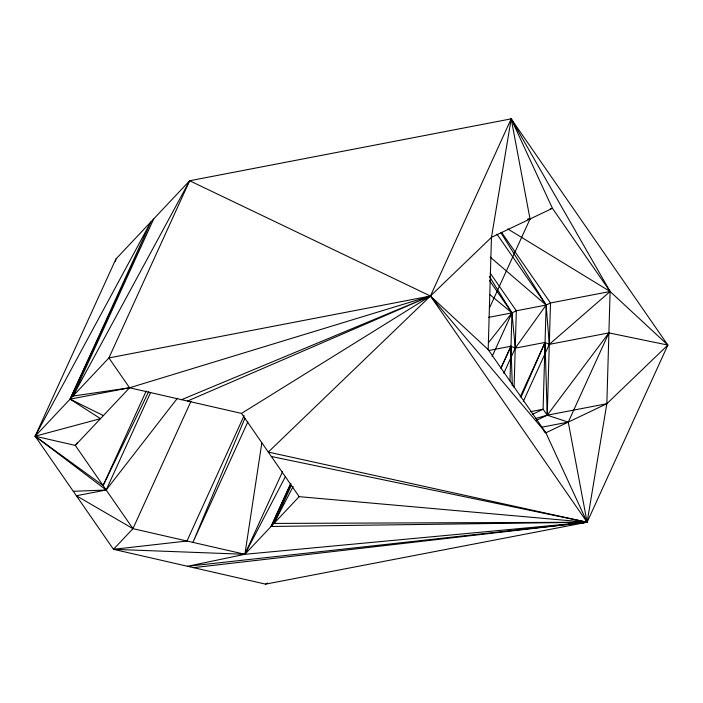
<?xml version="1.0" encoding="UTF-8"?>
<svg xmlns="http://www.w3.org/2000/svg" width="703" height="703" viewBox="0 0 703 703"><rect width="100%" height="100%" fill="white"/><g stroke="black" fill="none" stroke-linecap="round" stroke-linejoin="round"><path stroke-width="1.05" d="M193.518 567.646L587.11 522.241L545.871 432.784L488.181 349.602L491.459 237.368L511.186 118.86L189.643 180.759L115.89 259.055L35.15 436.22L113.482 549.324L265.567 584.14L587.11 522.241L667.85 345.068L511.186 118.86L430.447 296.025L268.291 452.064L587.11 522.241L606.838 403.724L610.116 291.499L511.186 118.86L530.036 218.984L489.393 308.204M509.965 380.947L511.96 312.879L489.393 276.49M514.086 387.59L516.327 310.796L490.176 273.08M261.815 443.004L244.89 554.289L187.569 566.284L587.11 522.241L568.261 422.108L608.903 332.897L667.85 345.068L606.838 403.724L545.871 432.784L544.008 431.642M115.494 261.217L115.89 259.055M244.881 418.32L192.912 542.391L247.799 421.949M521.116 397.09L545.045 342.431L549.298 344.365L608.903 332.897L547.233 415.201L536.345 420.385M148.605 391.808L103.113 485.58L35.15 436.22L100.503 418.654L70.089 399.128L150.829 221.963L35.15 436.22L106.179 490L177.402 398.241M667.85 345.068L610.116 291.499L552.426 208.316L491.459 237.368L430.447 296.025L129.572 387.784L72.971 396.07L153.711 218.905L70.089 399.128L103.385 415.587M189.643 180.759L108.903 357.932L35.15 436.22L75.291 445.412L132.946 528.656L244.89 554.289L587.11 522.241L430.447 296.025L189.643 180.759L72.971 396.07M103.113 485.58L146.206 391.026M191.005 401.255L132.946 528.656L76.372 495.738L106.179 490L150.627 392.459M244.117 415.614L186.963 541.029L113.482 549.324L132.946 528.656M282.536 471.678L244.89 554.289L113.482 549.324M271.349 456.484L587.11 522.241L271.086 526.477L290.585 483.682M70.089 399.128L129.572 387.784L241.516 413.408L299.17 496.661L587.11 522.241L273.968 523.419L291.2 485.597M492.109 356.526L511.96 312.879L516.327 310.796L546.134 305.058L550.502 302.975L610.116 291.499L507.707 228.897M501.072 367.977L510.984 346.228L515.237 348.17L545.045 342.431L547.233 415.201L568.261 422.108L541.653 427.231M503.805 373.258L515.237 348.17L546.134 305.058L500.931 232.763M520.238 396.879L545.045 342.431M523.287 401.457L549.298 344.365L610.116 291.499M500.896 368.073L510.984 346.228L488.629 350.525M271.086 526.477L290.945 483.664M273.968 523.419L293.133 486.52M285.436 476.572L244.89 554.289L299.17 496.661M488.541 342.616L511.96 312.879L489.437 280.409M77.33 442.837L75.291 445.412L129.572 387.784L108.903 357.932L430.447 296.025L488.181 349.602M241.516 413.408L430.447 296.025L545.871 432.784M265.567 584.14L267.448 583.015M532.514 414.278L543.094 409.234L546.134 305.058L496.942 234.125M187.499 401.044L430.447 296.025L181.559 399.682M535.686 418.443L547.233 415.201L606.838 403.724M550.3 208.729L552.426 208.316L511.186 118.86M527.9 219.398L530.036 218.984L527.839 219.037M488.541 317.387L511.96 312.879L515.237 348.17M530.317 411.694L543.094 409.234L547.233 415.201L550.502 302.975L501.503 232.315M73.305 491.318L106.179 490M490.044 294.759L511.96 312.879M490.281 257.166L546.134 305.058L549.298 344.365M510.984 346.228L512.311 385.85"/></g></svg>
